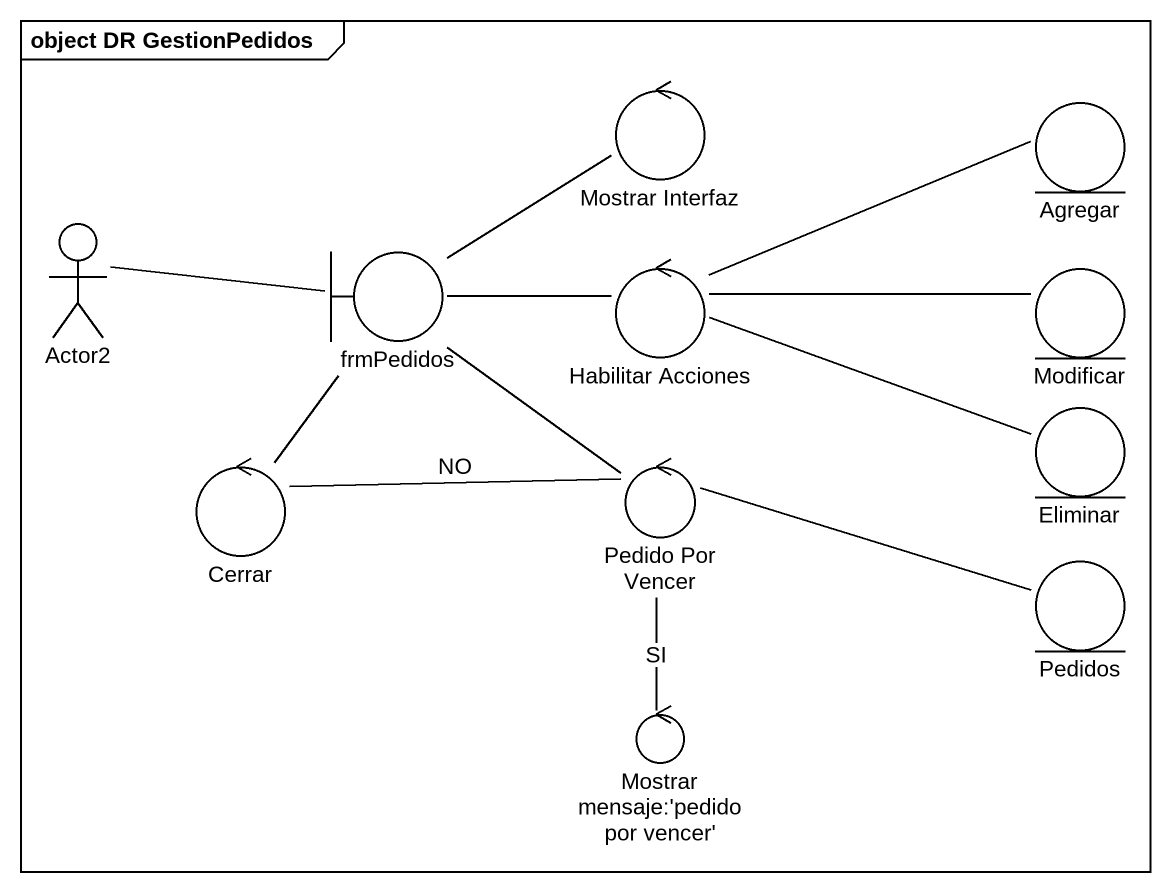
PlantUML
@startuml
mainframe object DR GestionPedidos
control "Mostrar Interfaz" as Mostrar_Interfaz
entity Agregar
actor Actor2
boundary frmPedidos
control "Habilitar Acciones" as Habilitar_Acciones
entity Modificar
entity Eliminar
control Cerrar
control "Pedido Por Vencer" as Pedido_Por_Vencer
entity Pedidos
control "Mostrar mensaje:'pedido por vencer'" as Mostrar_mensaje_pedido_por
Actor2 -right- frmPedidos
frmPedidos -up- Mostrar_Interfaz
frmPedidos -right- Habilitar_Acciones
frmPedidos -- Pedido_Por_Vencer
Habilitar_Acciones -right- Agregar
Habilitar_Acciones -right- Modificar
Habilitar_Acciones -right- Eliminar
Cerrar -up- frmPedidos
Pedido_Por_Vencer -left- Cerrar : NO
Pedido_Por_Vencer -right- Pedidos
Pedido_Por_Vencer -- Mostrar_mensaje_pedido_por : SI
@enduml
